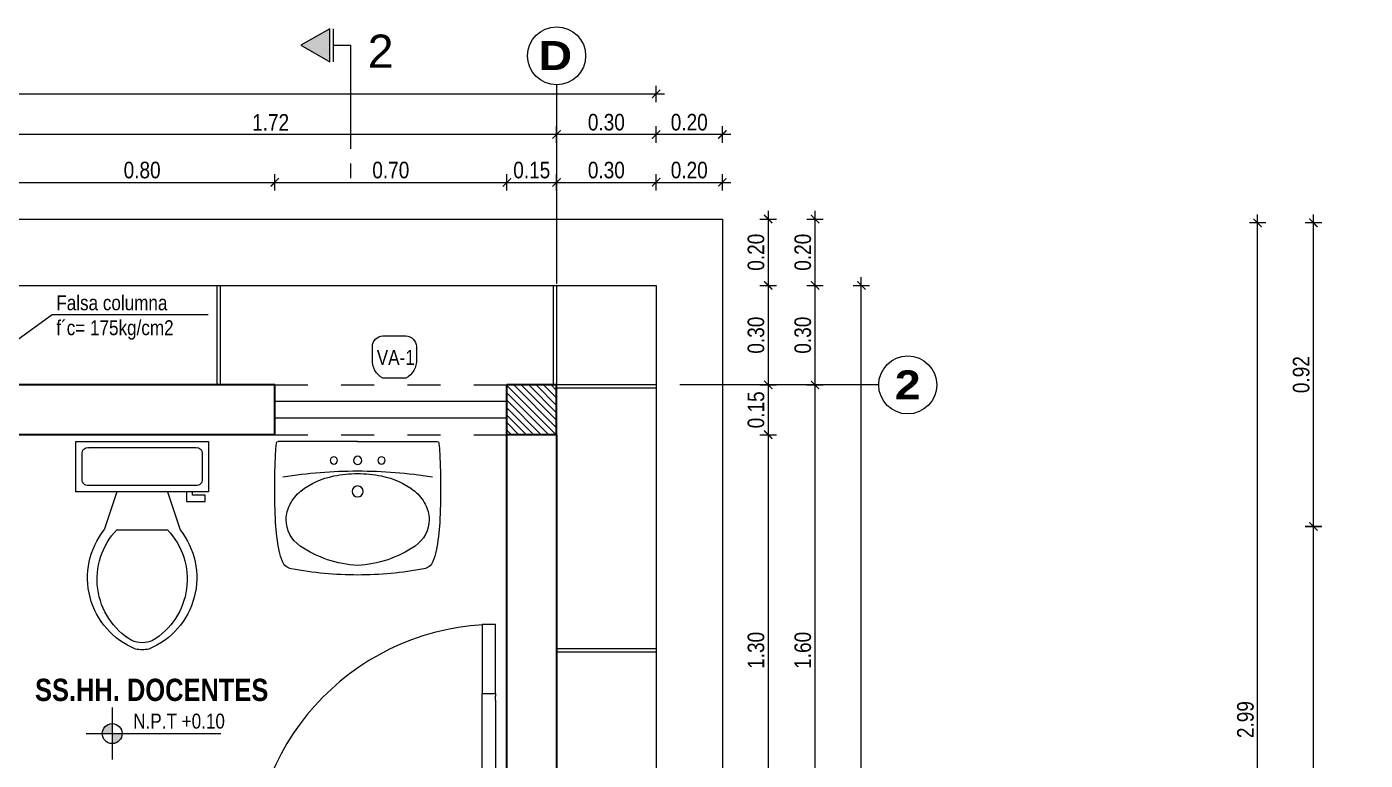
# Model space of a CAD drawing. Header units: metres. Extents: x 115.1 to 149.6, y 26.3 to 56.6.
# Drawn here: x 120.459 to 124.495, y 54.189 to 56.4 of the extents above; entities that cross this region are included whole.
import ezdxf
from ezdxf import colors
from ezdxf.entities.mleader import LeaderData, LeaderLine
from ezdxf.enums import TextEntityAlignment as Align
from ezdxf.math import Vec2, Vec3

# ---------------------------------------------------------------- set-up
doc = ezdxf.new("R2010")
doc.units = ezdxf.units.M
for name, pattern in [('ACAD_ISO02W100', [15, 12, -3]), ('ACAD_ISO04W100', [30, 24, -3, 0, -3]), ('DASHED2', [0.375, 0.25, -0.125])]:
    doc.linetypes.add(name, pattern=pattern)
doc.layers.get('0').update_dxf_attribs({"color": 250})
doc.layers.get('Defpoints').update_dxf_attribs({"color": 30, "lineweight": 9})
for name, color, linetype, lineweight in [('-Achurado', 251, 'Continuous', 5), ('-Acotado', 251, 'Continuous', 5), ('-Eje', 1, 'ACAD_ISO04W100', 9), ('-Proyeccion', 85, 'ACAD_ISO02W100', 9), ('-Textos', 7, 'Continuous', 20), ('-Vista', 148, 'Continuous', 9), ('ACI EJE', 8, 'DASHED2', 0), ('FIC-2ES_CONCRETO 210', 251, 'Continuous', 30), ('ProfileEdges', 252, 'Continuous', 9), ('ventana alta', 7, 'ACAD_ISO02W100', 25)]:
    doc.layers.add(name, color=color, linetype=linetype, lineweight=lineweight)
doc.layers.add('A_50_CotasExter', color=253, linetype='Continuous')
doc.layers.add('THIET-BI', color=21, linetype='Continuous')
doc.styles.add('-Arial', font='arial.ttf')
doc.styles.add('-Arial Narrow', font='ARIALN.TTF')
doc.dimstyles.new('Esc 1_20n', dxfattribs={"dimscale": 0.02, "dimtxt": 2, "dimasz": 1, "dimexe": 1, "dimexo": 1, "dimgap": 0.45, "dimtad": 1, "dimtoh": 1, "dimzin": 3, "dimdsep": 46, "dimtxsty": '-Arial Narrow', "dimblk": 'ARCHTICK', "dimcen": 1, "dimdle": 1, "dimclrd": 252, "dimclre": 252, "dimclrt": 252, "dimadec": 0, "dimazin": 0, "dimtfac": 1, "dimtix": 1, "dimtmove": 1, "dimatfit": 2, "dimldrblk": 'ARCHTICK', "dimfxl": 1, "dimfxlon": 1, "dimtolj": 2, "dimlwd": 5, "dimlwe": 5, "dimarcsym": 0})

# ---------------------------------------------------------------- blocks, each defined once
blk = doc.blocks.new('A$C562401CD')
at = {"layer": 'ProfileEdges', "color": 253, "lineweight": 5}
for p, q in [((0.8167, 1.4127), (0.8167, 1.4265)), ((0.8167, 1.4265), (0.8617, 1.4265)), ((0.8617, 1.4265), (0.8617, 1.4175)), ((0.8617, 1.404), (0.8617, 1.4175)), ((0.8167, 1.0803), (0.8167, 1.0665)), ((0.8167, 1.0665), (0.8617, 1.0665)), ((0.8617, 1.089), (0.8617, 1.0755)), ((0.8617, 1.0665), (0.8617, 1.0755))]:
    blk.add_line(p, q, dxfattribs=at)
for points in [[(0.8617, 1.6605), (0.8167, 1.6605), (0.8167, 1.4265), (0.8617, 1.4265), (0.8617, 1.6605)], [(0.8167, 1.0803), (0.8167, 1.4127)], [(0.8617, 1.404), (0.8617, 1.089)], [(0.8617, 1.0665), (0.8167, 1.0665), (0.8167, 0.8325), (0.8617, 0.8325), (0.8617, 1.0665)], [(0.0315, 0.7763), (0.0315, 0.8258), (0, 0.8258), (0, 0.6908), (0.045, 0.6908), (0.045, 0.7763), (0.0315, 0.7763)], [(0.8685, 0.7763), (0.8685, 0.8258), (0.9, 0.8258), (0.9, 0.6908), (0.855, 0.6908), (0.855, 0.7763), (0.8685, 0.7763)]]:
    blk.add_lwpolyline(points, dxfattribs=at)
blk.add_circle((0.8662, 0.8303, 0), 0.0045, dxfattribs=at)
blk.add_arc((0.8662, 0.8303, 0), 0.8303, 90.3108, 180.3108, dxfattribs=at)
blk = doc.blocks.new('Toilet - top')
at = {"layer": 'ProfileEdges', "color": 253, "lineweight": 5}
for p, q in [((9.5, -6), (9.5, -2)), ((-8, -8.5), (-8, -8)), ((-7, -8), (-7, -9.5)), ((-4, -8), (-6, -14)), ((4, -8), (6, -14)), ((-10, -8.5), (-8, -8.5)), ((-10, -9.5), (-10, -8.5)), ((-7, -9.5), (-10, -9.5)), ((4, -14), (-4, -14))]:
    blk.add_line(p, q, dxfattribs=at)
blk.add_lwpolyline([(10.5, -8), (10.5, 0), (-10.5, 0), (-10.5, -8)], close=True, dxfattribs=at)
for points in [[(-9.5, -2), (-9.5, -6)], [(8.5, -1), (-8.5, -1)], [(-8.5, -7), (8.5, -7)]]:
    blk.add_lwpolyline(points, dxfattribs=at)
for centre, radius, start, end in [((-8.62, -1.88), 0.884, 81.8699, 188.1301), ((8.62, -1.88), 0.884, 351.8699, 98.1301), ((-8.62, -6.12), 0.884, 171.8699, 278.1301), ((8.62, -6.12), 0.884, 261.8699, 8.1301), ((3.52, -21.58), 12.17, 141.4691, 247.9714), ((4.2, -21.82), 11.33, 136.3677, 238.9468), ((-3.52, -21.58), 12.17, 292.0284, 38.5307), ((-4.2, -21.82), 11.33, 301.053, 43.6321), ((0, -27.88), 4, 245.7318, 294.2682), ((0, -29), 4, 254.8605, 285.1395)]:
    blk.add_arc(centre, radius, start, end, dxfattribs=at)
blk = doc.blocks.new('GO-L1')
at = {"layer": 'ProfileEdges', "color": 253, "lineweight": 5}
for q in [(-0.3328, 0), (0.3328, 0)]:
    blk.add_line((0, 0), q, dxfattribs=at)
for centre, radius in [((-0.1, -0.08), 0.015), ((0, -0.08), 0.0175), ((0.1, -0.08), 0.015), ((0, -0.21), 0.023)]:
    blk.add_circle(centre, radius, dxfattribs=at)
for centre, radius, start, end in [((-0.3328, -0.008), 0.008, 90, 174.3541), ((0.3328, -0.008), 0.008, 5.6459, 90), ((2.6525, -0.196), 3, 177.2487, 182.7513), ((0.5201, -0.0923), 0.865, 174.3541, 177.3288), ((-0.5201, -0.0923), 0.865, 2.6712, 5.6459), ((-2.6525, -0.196), 3, 357.2487, 2.7513), ((0, -2.124), 2, 90, 99.0199), ((-0.0318, -0.4781), 0.34, 101.5681, 127.4203), ((-0.003, -0.61), 0.475, 89.638, 101.7832), ((0, -2.124), 2, 80.9801, 90), ((0.003, -0.61), 0.475, 78.2168, 90.362), ((0.0318, -0.4781), 0.34, 52.5797, 78.4319), ((-0.1193, -0.3496), 0.185, 130.0737, 152.3457), ((0.1193, -0.3496), 0.185, 27.6543, 49.9263), ((-0.1696, -0.327), 0.13, 150.8983, 180), ((0.1696, -0.327), 0.13, 0, 29.1017), ((-0.1646, -0.327), 0.135, 180, 235.6914), ((0.1646, -0.327), 0.135, 304.3086, 0), ((0.5196, -0.2902), 0.865, 183.3019, 191.1871), ((-0.5196, -0.2902), 0.865, 348.8129, 356.6981), ((0.0273, -0.0458), 0.4754, 235.6914, 266.7086), ((-0.0273, -0.0458), 0.4754, 273.2914, 304.3086), ((-0.0839, -0.4085), 0.25, 191.4125, 202.4374), ((-0.2688, -0.4849), 0.05, 202.4374, 259.3167), ((0.2688, -0.4849), 0.05, 280.6833, 337.5626), ((0.0839, -0.4085), 0.25, 337.5626, 348.5875), ((0, 0.94), 1.5, 259.3167, 270), ((0, 0.94), 1.5, 270, 280.6833)]:
    blk.add_arc(centre, radius, start, end, dxfattribs=at)
blk = doc.blocks.new('Corte Vertical 1_1000')
at = {"layer": '-Eje'}
blk.add_hatch(color=256, dxfattribs=at).paths.add_polyline_path([(13.34, -3.56), (9.86, -1.57), (9.86, -5.55)])
for p, q in [((9.44, -1.57), (9.44, -5.55)), ((9.44, -3.56), (7.34, -3.56))]:
    blk.add_line(p, q, dxfattribs=at)
blk.add_lwpolyline([(13.34, -3.56), (9.86, -5.55), (9.86, -1.57)], close=True, dxfattribs=at)
for points in [[(7.34, -3.56), (7.34, -16.05)], [(7.34, -14.25), (7.34, -16)], [(7.34, -17.81), (7.34, -19.56)]]:
    blk.add_lwpolyline(points, dxfattribs=at)
at = {"layer": '-Eje', "style": '-Arial'}
blk.add_attdef('A', text='', height=4, dxfattribs=at).set_placement((3.71, -4.24), align=Align.MIDDLE)
blk = doc.blocks.new('_ClosedBlank')
at = {"color": 0, "linetype": 'ByBlock', "lineweight": -2}
for p, q in [((-1, 0.167), (0, 0)), ((-1, 0.167), (-1, -0.167)), ((0, 0), (-1, -0.167))]:
    blk.add_line(p, q, dxfattribs=at)
blk = doc.blocks.new('Nivel Planta 1_1000')
at = {"layer": '-Acotado'}
h = blk.add_hatch(color=256, dxfattribs=at)
h.paths.add_polyline_path([(0, 1.2, 0.414214), (-1.2, 0), (0, 0)])
h.paths.add_polyline_path([(0, -1.2, 0.414214), (1.2, 0), (0, 0)])
for p, q in [((0, 3.14), (0, -3.14)), ((-3.14, 0), (13.1, 0))]:
    blk.add_line(p, q, dxfattribs=at)
blk.add_circle((0, 0), 1.2, dxfattribs=at)
at = {"layer": '-Acotado', "style": '-Arial Narrow'}
blk.add_attdef('NIVEL', (2.54, 0.6), '', height=1.8, dxfattribs=at)
blk = doc.blocks.new('_ArchTick')
at = {"color": 0, "linetype": 'ByBlock', "const_width": 0.15}
blk.add_lwpolyline([(-0.5, -0.5), (0.5, 0.5)], dxfattribs=at)
blk = doc.blocks.new('*D217')
at = {"layer": 'A_50_CotasExter', "color": 252, "lineweight": 5, "transparency": 16777216}
for p, q in [((122.695, 55.8451), (122.695, 55.5951)), ((122.67, 55.8201), (122.72, 55.8201)), ((122.67, 55.6201), (122.72, 55.6201))]:
    blk.add_line(p, q, dxfattribs=at)
at = {"layer": 'Defpoints', "color": 0, "transparency": 16777216}
for p in [(122.3567, 55.8201), (122.3567, 55.6201), (122.695, 55.6201)]:
    blk.add_point(p, dxfattribs=at)
at = {"layer": 'A_50_CotasExter', "color": 252, "lineweight": 5, "transparency": 16777216, "xscale": 0.025, "yscale": 0.025, "zscale": 0.025}
for p, rotation in [((122.695, 55.8201), 90), ((122.695, 55.6201), 270)]:
    blk.add_blockref('_ArchTick', p, dxfattribs=dict(at, rotation=rotation))
at = {"layer": 'A_50_CotasExter', "color": 252, "transparency": 16777216, "insert": (122.6582, 55.7201), "char_height": 0.05, "attachment_point": 5, "rotation": 90, "style": '-Arial Narrow'}
blk.add_mtext('\\A2;0.20', dxfattribs=at)
blk = doc.blocks.new('*D218')
at = {"layer": 'A_50_CotasExter', "color": 252, "lineweight": 5, "transparency": 16777216}
for p, q in [((122.695, 55.6451), (122.695, 55.2951)), ((122.67, 55.6201), (122.72, 55.6201)), ((122.67, 55.3201), (122.72, 55.3201))]:
    blk.add_line(p, q, dxfattribs=at)
at = {"layer": 'Defpoints', "color": 0, "transparency": 16777216}
for p in [(122.3567, 55.6201), (122.0567, 55.3201), (122.695, 55.3201)]:
    blk.add_point(p, dxfattribs=at)
at = {"layer": 'A_50_CotasExter', "color": 252, "lineweight": 5, "transparency": 16777216, "xscale": 0.025, "yscale": 0.025, "zscale": 0.025}
for p, rotation in [((122.695, 55.6201), 90), ((122.695, 55.3201), 270)]:
    blk.add_blockref('_ArchTick', p, dxfattribs=dict(at, rotation=rotation))
at = {"layer": 'A_50_CotasExter', "color": 252, "transparency": 16777216, "insert": (122.6582, 55.4701), "char_height": 0.05, "attachment_point": 5, "rotation": 90, "style": '-Arial Narrow'}
blk.add_mtext('\\A2;0.30', dxfattribs=at)
blk = doc.blocks.new('*D219')
at = {"layer": 'A_50_CotasExter', "color": 252, "lineweight": 5, "transparency": 16777216}
for p, q in [((122.695, 55.3451), (122.695, 55.1451)), ((122.67, 55.3201), (122.72, 55.3201)), ((122.67, 55.1701), (122.72, 55.1701))]:
    blk.add_line(p, q, dxfattribs=at)
at = {"layer": 'Defpoints', "color": 0, "transparency": 16777216}
for p in [(122.0567, 55.3201), (122.0567, 55.1701), (122.695, 55.1701)]:
    blk.add_point(p, dxfattribs=at)
at = {"layer": 'A_50_CotasExter', "color": 252, "lineweight": 5, "transparency": 16777216, "xscale": 0.025, "yscale": 0.025, "zscale": 0.025}
for p, rotation in [((122.695, 55.3201), 90), ((122.695, 55.1701), 270)]:
    blk.add_blockref('_ArchTick', p, dxfattribs=dict(at, rotation=rotation))
at = {"layer": 'A_50_CotasExter', "color": 252, "transparency": 16777216, "insert": (122.6582, 55.2451), "char_height": 0.05, "attachment_point": 5, "rotation": 90, "style": '-Arial Narrow'}
blk.add_mtext('\\A2;0.15', dxfattribs=at)
blk = doc.blocks.new('*D220')
at = {"layer": 'A_50_CotasExter', "color": 252, "lineweight": 5, "transparency": 16777216}
for p, q in [((122.695, 55.1951), (122.695, 53.8451)), ((122.67, 55.1701), (122.72, 55.1701)), ((122.67, 53.8701), (122.72, 53.8701))]:
    blk.add_line(p, q, dxfattribs=at)
at = {"layer": 'Defpoints', "color": 0, "transparency": 16777216}
for p in [(122.0567, 55.1701), (122.0567, 53.8701), (122.695, 53.8701)]:
    blk.add_point(p, dxfattribs=at)
at = {"layer": 'A_50_CotasExter', "color": 252, "lineweight": 5, "transparency": 16777216, "xscale": 0.025, "yscale": 0.025, "zscale": 0.025}
for p, rotation in [((122.695, 55.1701), 90), ((122.695, 53.8701), 270)]:
    blk.add_blockref('_ArchTick', p, dxfattribs=dict(at, rotation=rotation))
at = {"layer": 'A_50_CotasExter', "color": 252, "transparency": 16777216, "insert": (122.6582, 54.5201), "char_height": 0.05, "attachment_point": 5, "rotation": 90, "style": '-Arial Narrow'}
blk.add_mtext('\\A2;1.30', dxfattribs=at)
blk = doc.blocks.new('*D226')
at = {"layer": 'A_50_CotasExter', "color": 252, "lineweight": 5, "transparency": 16777216}
for p, q in [((122.8361, 53.6952), (122.8361, 55.3451)), ((122.8111, 55.3201), (122.8611, 55.3201)), ((122.8111, 53.7202), (122.8611, 53.7202))]:
    blk.add_line(p, q, dxfattribs=at)
at = {"layer": 'Defpoints', "color": 0, "transparency": 16777216}
for p in [(122.0567, 55.3201), (122.8361, 55.3201), (122.5567, 53.7202)]:
    blk.add_point(p, dxfattribs=at)
at = {"layer": 'A_50_CotasExter', "color": 252, "lineweight": 5, "transparency": 16777216, "xscale": 0.025, "yscale": 0.025, "zscale": 0.025}
for p, rotation in [((122.8361, 55.3201), 90), ((122.8361, 53.7202), 270)]:
    blk.add_blockref('_ArchTick', p, dxfattribs=dict(at, rotation=rotation))
at = {"layer": 'A_50_CotasExter', "color": 252, "transparency": 16777216, "insert": (122.7993, 54.5202), "char_height": 0.05, "attachment_point": 5, "rotation": 90, "style": '-Arial Narrow'}
blk.add_mtext('\\A2;1.60', dxfattribs=at)
blk = doc.blocks.new('*D227')
at = {"layer": 'A_50_CotasExter', "color": 252, "lineweight": 5, "transparency": 16777216}
for p, q in [((122.8361, 55.2951), (122.8361, 55.6451)), ((122.8111, 55.6201), (122.8611, 55.6201)), ((122.8111, 55.3201), (122.8611, 55.3201))]:
    blk.add_line(p, q, dxfattribs=at)
at = {"layer": 'Defpoints', "color": 0, "transparency": 16777216}
for p in [(122.0567, 55.6201), (122.8361, 55.6201), (122.0567, 55.3201)]:
    blk.add_point(p, dxfattribs=at)
at = {"layer": 'A_50_CotasExter', "color": 252, "lineweight": 5, "transparency": 16777216, "xscale": 0.025, "yscale": 0.025, "zscale": 0.025}
for p, rotation in [((122.8361, 55.6201), 90), ((122.8361, 55.3201), 270)]:
    blk.add_blockref('_ArchTick', p, dxfattribs=dict(at, rotation=rotation))
at = {"layer": 'A_50_CotasExter', "color": 252, "transparency": 16777216, "insert": (122.7993, 55.4701), "char_height": 0.05, "attachment_point": 5, "rotation": 90, "style": '-Arial Narrow'}
blk.add_mtext('\\A2;0.30', dxfattribs=at)
blk = doc.blocks.new('*D228')
at = {"layer": 'A_50_CotasExter', "color": 252, "lineweight": 5, "transparency": 16777216}
for p, q in [((122.8361, 55.5951), (122.8361, 55.8451)), ((122.8111, 55.8201), (122.8611, 55.8201)), ((122.8111, 55.6201), (122.8611, 55.6201))]:
    blk.add_line(p, q, dxfattribs=at)
at = {"layer": 'Defpoints', "color": 0, "transparency": 16777216}
for p in [(122.0567, 55.8201), (122.8361, 55.8201), (122.0567, 55.6201)]:
    blk.add_point(p, dxfattribs=at)
at = {"layer": 'A_50_CotasExter', "color": 252, "lineweight": 5, "transparency": 16777216, "xscale": 0.025, "yscale": 0.025, "zscale": 0.025}
for p, rotation in [((122.8361, 55.8201), 90), ((122.8361, 55.6201), 270)]:
    blk.add_blockref('_ArchTick', p, dxfattribs=dict(at, rotation=rotation))
at = {"layer": 'A_50_CotasExter', "color": 252, "transparency": 16777216, "insert": (122.7993, 55.7201), "char_height": 0.05, "attachment_point": 5, "rotation": 90, "style": '-Arial Narrow'}
blk.add_mtext('\\A2;0.20', dxfattribs=at)
blk = doc.blocks.new('*D229')
at = {"layer": 'A_50_CotasExter', "color": 252, "lineweight": 5, "transparency": 16777216}
for p, q in [((122.9757, 52.3451), (122.9757, 55.6451)), ((122.9507, 55.6201), (123.0007, 55.6201)), ((122.9507, 52.3701), (123.0007, 52.3701))]:
    blk.add_line(p, q, dxfattribs=at)
at = {"layer": 'Defpoints', "color": 0, "transparency": 16777216}
for p in [(122.3567, 55.6201), (122.9757, 55.6201), (122.3567, 52.3701)]:
    blk.add_point(p, dxfattribs=at)
at = {"layer": 'A_50_CotasExter', "color": 252, "lineweight": 5, "transparency": 16777216, "xscale": 0.025, "yscale": 0.025, "zscale": 0.025}
for p, rotation in [((122.9757, 55.6201), 90), ((122.9757, 52.3701), 270)]:
    blk.add_blockref('_ArchTick', p, dxfattribs=dict(at, rotation=rotation))
at = {"layer": 'A_50_CotasExter', "color": 252, "transparency": 16777216, "insert": (122.939, 53.9951), "char_height": 0.05, "attachment_point": 5, "rotation": 90, "style": '-Arial Narrow'}
blk.add_mtext('\\A2;3.25', dxfattribs=at)
blk = doc.blocks.new('*D239')
at = {"layer": 'A_50_CotasExter', "color": 252, "lineweight": 5, "transparency": 16777216}
for p, q in [((120.4067, 55.9057), (120.4067, 55.9557)), ((121.2067, 55.9057), (121.2067, 55.9557)), ((120.3817, 55.9307), (121.2317, 55.9307))]:
    blk.add_line(p, q, dxfattribs=at)
at = {"layer": 'Defpoints', "color": 0, "transparency": 16777216}
for p in [(121.2067, 55.9307), (120.4067, 55.3201), (121.2067, 55.3201)]:
    blk.add_point(p, dxfattribs=at)
at = {"layer": 'A_50_CotasExter', "color": 252, "lineweight": 5, "transparency": 16777216, "xscale": 0.025, "yscale": 0.025, "zscale": 0.025}
for p, rotation in [((120.4067, 55.9307), 179.9999999999939), ((121.2067, 55.9307), 359.9999999999939)]:
    blk.add_blockref('_ArchTick', p, dxfattribs=dict(at, rotation=rotation))
at = {"layer": 'A_50_CotasExter', "color": 252, "transparency": 16777216, "insert": (120.8067, 55.9675), "char_height": 0.05, "attachment_point": 5, "style": '-Arial Narrow'}
blk.add_mtext('\\A2;0.80', dxfattribs=at)
blk = doc.blocks.new('*D240')
at = {"layer": 'A_50_CotasExter', "color": 252, "lineweight": 5, "transparency": 16777216}
for p, q in [((121.2067, 55.9057), (121.2067, 55.9557)), ((121.9067, 55.9057), (121.9067, 55.9557)), ((121.1817, 55.9307), (121.9317, 55.9307))]:
    blk.add_line(p, q, dxfattribs=at)
at = {"layer": 'Defpoints', "color": 0, "transparency": 16777216}
for p in [(121.9067, 55.9307), (121.2067, 55.3201), (121.9067, 55.3201)]:
    blk.add_point(p, dxfattribs=at)
at = {"layer": 'A_50_CotasExter', "color": 252, "lineweight": 5, "transparency": 16777216, "xscale": 0.025, "yscale": 0.025, "zscale": 0.025}
for p, rotation in [((121.2067, 55.9307), 179.9999999999939), ((121.9067, 55.9307), 359.9999999999939)]:
    blk.add_blockref('_ArchTick', p, dxfattribs=dict(at, rotation=rotation))
at = {"layer": 'A_50_CotasExter', "color": 252, "transparency": 16777216, "insert": (121.5567, 55.9675), "char_height": 0.05, "attachment_point": 5, "style": '-Arial Narrow'}
blk.add_mtext('\\A2;0.70', dxfattribs=at)
blk = doc.blocks.new('*D241')
at = {"layer": 'A_50_CotasExter', "color": 252, "lineweight": 5, "transparency": 16777216}
for p, q in [((121.9067, 55.9057), (121.9067, 55.9557)), ((122.0567, 55.9057), (122.0567, 55.9557)), ((121.8817, 55.9307), (122.0817, 55.9307))]:
    blk.add_line(p, q, dxfattribs=at)
at = {"layer": 'Defpoints', "color": 0, "transparency": 16777216}
for p in [(122.0567, 55.9307), (121.9067, 55.3201), (122.0567, 55.3201)]:
    blk.add_point(p, dxfattribs=at)
at = {"layer": 'A_50_CotasExter', "color": 252, "lineweight": 5, "transparency": 16777216, "xscale": 0.025, "yscale": 0.025, "zscale": 0.025}
for p, rotation in [((121.9067, 55.9307), 179.9999999999939), ((122.0567, 55.9307), 359.9999999999939)]:
    blk.add_blockref('_ArchTick', p, dxfattribs=dict(at, rotation=rotation))
at = {"layer": 'A_50_CotasExter', "color": 252, "transparency": 16777216, "insert": (121.9817, 55.9675), "char_height": 0.05, "attachment_point": 5, "style": '-Arial Narrow'}
blk.add_mtext('\\A2;0.15', dxfattribs=at)
blk = doc.blocks.new('*D242')
at = {"layer": 'A_50_CotasExter', "color": 252, "lineweight": 5, "transparency": 16777216}
for p, q in [((122.0567, 55.9057), (122.0567, 55.9557)), ((122.3567, 55.9057), (122.3567, 55.9557)), ((122.0317, 55.9307), (122.3817, 55.9307))]:
    blk.add_line(p, q, dxfattribs=at)
at = {"layer": 'Defpoints', "color": 0, "transparency": 16777216}
for p in [(122.3567, 55.9307), (122.3567, 55.6201), (122.0567, 55.3201)]:
    blk.add_point(p, dxfattribs=at)
at = {"layer": 'A_50_CotasExter', "color": 252, "lineweight": 5, "transparency": 16777216, "xscale": 0.025, "yscale": 0.025, "zscale": 0.025}
for p, rotation in [((122.0567, 55.9307), 179.9999999999939), ((122.3567, 55.9307), 359.9999999999939)]:
    blk.add_blockref('_ArchTick', p, dxfattribs=dict(at, rotation=rotation))
at = {"layer": 'A_50_CotasExter', "color": 252, "transparency": 16777216, "insert": (122.2067, 55.9675), "char_height": 0.05, "attachment_point": 5, "style": '-Arial Narrow'}
blk.add_mtext('\\A2;0.30', dxfattribs=at)
blk = doc.blocks.new('*D243')
at = {"layer": 'A_50_CotasExter', "color": 252, "lineweight": 5, "transparency": 16777216}
for p, q in [((122.3567, 55.9057), (122.3567, 55.9557)), ((122.5567, 55.9057), (122.5567, 55.9557)), ((122.3317, 55.9307), (122.5817, 55.9307))]:
    blk.add_line(p, q, dxfattribs=at)
at = {"layer": 'Defpoints', "color": 0, "transparency": 16777216}
for p in [(122.5567, 55.9307), (122.5567, 55.8201), (122.3567, 55.6201)]:
    blk.add_point(p, dxfattribs=at)
at = {"layer": 'A_50_CotasExter', "color": 252, "lineweight": 5, "transparency": 16777216, "xscale": 0.025, "yscale": 0.025, "zscale": 0.025}
for p, rotation in [((122.3567, 55.9307), 179.9999999999939), ((122.5567, 55.9307), 359.9999999999939)]:
    blk.add_blockref('_ArchTick', p, dxfattribs=dict(at, rotation=rotation))
at = {"layer": 'A_50_CotasExter', "color": 252, "transparency": 16777216, "insert": (122.4567, 55.9675), "char_height": 0.05, "attachment_point": 5, "style": '-Arial Narrow'}
blk.add_mtext('\\A2;0.20', dxfattribs=at)
blk = doc.blocks.new('*D244')
at = {"layer": 'A_50_CotasExter', "color": 252, "lineweight": 5, "transparency": 16777216}
for p, q in [((122.5817, 56.075), (122.3317, 56.075)), ((122.3567, 56.05), (122.3567, 56.1)), ((122.5567, 56.05), (122.5567, 56.1))]:
    blk.add_line(p, q, dxfattribs=at)
at = {"layer": 'Defpoints', "color": 0, "transparency": 16777216}
for p in [(122.3567, 56.075), (122.3567, 55.8201), (122.5567, 55.8201)]:
    blk.add_point(p, dxfattribs=at)
at = {"layer": 'A_50_CotasExter', "color": 252, "lineweight": 5, "transparency": 16777216, "xscale": 0.025, "yscale": 0.025, "zscale": 0.025}
for p, rotation in [((122.3567, 56.075), 180.0000000000041), ((122.5567, 56.075), 4.076738946423575e-12)]:
    blk.add_blockref('_ArchTick', p, dxfattribs=dict(at, rotation=rotation))
at = {"layer": 'A_50_CotasExter', "color": 252, "transparency": 16777216, "insert": (122.4567, 56.1118), "char_height": 0.05, "attachment_point": 5, "style": '-Arial Narrow'}
blk.add_mtext('\\A2;0.20', dxfattribs=at)
blk = doc.blocks.new('*D245')
at = {"layer": 'A_50_CotasExter', "color": 252, "lineweight": 5, "transparency": 16777216}
for p, q in [((122.3817, 56.075), (122.0317, 56.075)), ((122.0567, 56.05), (122.0567, 56.1)), ((122.3567, 56.05), (122.3567, 56.1))]:
    blk.add_line(p, q, dxfattribs=at)
at = {"layer": 'Defpoints', "color": 0, "transparency": 16777216}
for p in [(122.0567, 56.075), (122.3567, 55.8201), (122.0567, 55.6201)]:
    blk.add_point(p, dxfattribs=at)
at = {"layer": 'A_50_CotasExter', "color": 252, "lineweight": 5, "transparency": 16777216, "xscale": 0.025, "yscale": 0.025, "zscale": 0.025, "rotation": 180}
blk.add_blockref('_ArchTick', (122.0567, 56.075), dxfattribs=at)
at = {"layer": 'A_50_CotasExter', "color": 252, "lineweight": 5, "transparency": 16777216, "xscale": 0.025, "yscale": 0.025, "zscale": 0.025}
blk.add_blockref('_ArchTick', (122.3567, 56.075), dxfattribs=at)
at = {"layer": 'A_50_CotasExter', "color": 252, "transparency": 16777216, "insert": (122.2067, 56.1118), "char_height": 0.05, "attachment_point": 5, "style": '-Arial Narrow'}
blk.add_mtext('\\A2;0.30', dxfattribs=at)
blk = doc.blocks.new('*D246')
at = {"layer": 'A_50_CotasExter', "color": 252, "lineweight": 5, "transparency": 16777216}
for p, q in [((122.0817, 56.075), (120.3067, 56.075)), ((120.3317, 56.05), (120.3317, 56.1)), ((122.0567, 56.05), (122.0567, 56.1))]:
    blk.add_line(p, q, dxfattribs=at)
at = {"layer": 'Defpoints', "color": 0, "transparency": 16777216}
for p in [(120.3317, 56.075), (120.3317, 55.6201), (122.0567, 55.6201)]:
    blk.add_point(p, dxfattribs=at)
at = {"layer": 'A_50_CotasExter', "color": 252, "lineweight": 5, "transparency": 16777216, "xscale": 0.025, "yscale": 0.025, "zscale": 0.025, "rotation": 180}
blk.add_blockref('_ArchTick', (120.3317, 56.075), dxfattribs=at)
at = {"layer": 'A_50_CotasExter', "color": 252, "lineweight": 5, "transparency": 16777216, "xscale": 0.025, "yscale": 0.025, "zscale": 0.025}
blk.add_blockref('_ArchTick', (122.0567, 56.075), dxfattribs=at)
at = {"layer": 'A_50_CotasExter', "color": 252, "transparency": 16777216, "insert": (121.1942, 56.1114), "char_height": 0.05, "attachment_point": 5, "style": '-Arial Narrow'}
blk.add_mtext('\\A2;1.72', dxfattribs=at)
blk = doc.blocks.new('*D251')
at = {"layer": 'A_50_CotasExter', "color": 252, "lineweight": 5, "transparency": 16777216}
for p, q in [((116.6317, 56.197), (122.3817, 56.197)), ((116.6567, 56.172), (116.6567, 56.222)), ((122.3567, 56.172), (122.3567, 56.222))]:
    blk.add_line(p, q, dxfattribs=at)
at = {"layer": 'Defpoints', "color": 0, "transparency": 16777216}
for p in [(122.3567, 56.197), (116.6567, 55.6201), (122.3567, 55.6201)]:
    blk.add_point(p, dxfattribs=at)
at = {"layer": 'A_50_CotasExter', "color": 252, "lineweight": 5, "transparency": 16777216, "xscale": 0.025, "yscale": 0.025, "zscale": 0.025, "rotation": 180}
blk.add_blockref('_ArchTick', (116.6567, 56.197), dxfattribs=at)
at = {"layer": 'A_50_CotasExter', "color": 252, "lineweight": 5, "transparency": 16777216, "xscale": 0.025, "yscale": 0.025, "zscale": 0.025}
blk.add_blockref('_ArchTick', (122.3567, 56.197), dxfattribs=at)
at = {"layer": 'A_50_CotasExter', "color": 252, "transparency": 16777216, "insert": (119.5067, 56.2338), "char_height": 0.05, "attachment_point": 5, "style": '-Arial Narrow'}
blk.add_mtext('\\A2;5.70', dxfattribs=at)
blk = doc.blocks.new('*D358')
at = {"layer": 'A_50_CotasExter', "color": 252, "lineweight": 5, "transparency": 16777216}
for p, q in [((124.3392, 52.9893), (124.3392, 54.9185)), ((124.3642, 54.8935), (124.3142, 54.8935)), ((124.3642, 53.0143), (124.3142, 53.0143))]:
    blk.add_line(p, q, dxfattribs=at)
at = {"layer": 'Defpoints', "color": 0, "transparency": 16777216}
for p in [(124.3392, 54.8935), (125.0662, 54.8935), (125.0662, 53.0143)]:
    blk.add_point(p, dxfattribs=at)
at = {"layer": 'A_50_CotasExter', "color": 252, "lineweight": 5, "transparency": 16777216, "xscale": 0.025, "yscale": 0.025, "zscale": 0.025}
for p, rotation in [((124.3392, 54.8935), 90), ((124.3392, 53.0143), 270)]:
    blk.add_blockref('_ArchTick', p, dxfattribs=dict(at, rotation=rotation))
at = {"layer": 'A_50_CotasExter', "color": 252, "transparency": 16777216, "insert": (124.3025, 53.9539), "char_height": 0.05, "attachment_point": 5, "rotation": 90, "style": '-Arial Narrow'}
blk.add_mtext('\\A2;1.88', dxfattribs=at)
blk = doc.blocks.new('*D360')
at = {"layer": 'A_50_CotasExter', "color": 252, "lineweight": 5, "transparency": 16777216}
for p, q in [((124.3392, 54.8685), (124.3392, 55.8336)), ((124.3642, 55.8086), (124.3142, 55.8086)), ((124.3142, 54.8935), (124.3642, 54.8935))]:
    blk.add_line(p, q, dxfattribs=at)
at = {"layer": 'Defpoints', "color": 0, "transparency": 16777216}
for p in [(124.3392, 55.8086), (124.5665, 55.8086), (119.6158, 54.8935)]:
    blk.add_point(p, dxfattribs=at)
at = {"layer": 'A_50_CotasExter', "color": 252, "lineweight": 5, "transparency": 16777216, "xscale": 0.025, "yscale": 0.025, "zscale": 0.025}
for p, rotation in [((124.3392, 55.8086), 90), ((124.3392, 54.8935), 270)]:
    blk.add_blockref('_ArchTick', p, dxfattribs=dict(at, rotation=rotation))
at = {"layer": 'A_50_CotasExter', "color": 252, "transparency": 16777216, "insert": (124.3025, 55.3511), "char_height": 0.05, "attachment_point": 5, "rotation": 90, "style": '-Arial Narrow'}
blk.add_mtext('\\A2;0.92', dxfattribs=at)
blk = doc.blocks.new('*D361')
at = {"layer": 'A_50_CotasExter', "color": 252, "lineweight": 5, "transparency": 16777216}
for p, q in [((124.171, 52.7893), (124.171, 55.8336)), ((124.196, 55.8086), (124.146, 55.8086)), ((124.146, 52.8143), (124.196, 52.8143))]:
    blk.add_line(p, q, dxfattribs=at)
at = {"layer": 'Defpoints', "color": 0, "transparency": 16777216}
for p in [(124.171, 55.8086), (124.5665, 55.8086), (119.3158, 52.8143)]:
    blk.add_point(p, dxfattribs=at)
at = {"layer": 'A_50_CotasExter', "color": 252, "lineweight": 5, "transparency": 16777216, "xscale": 0.025, "yscale": 0.025, "zscale": 0.025}
for p, rotation in [((124.171, 55.8086), 90), ((124.171, 52.8143), 270)]:
    blk.add_blockref('_ArchTick', p, dxfattribs=dict(at, rotation=rotation))
at = {"layer": 'A_50_CotasExter', "color": 252, "transparency": 16777216, "insert": (124.1343, 54.3114), "char_height": 0.05, "attachment_point": 5, "rotation": 90, "style": '-Arial Narrow'}
blk.add_mtext('\\A2;2.99', dxfattribs=at)

msp = doc.modelspace()

# ---------------------------------------------------------------- hatches: boundary and pattern name
at = {"layer": '-Achurado', "lineweight": 5, "ltscale": 0.009}
h = msp.add_hatch(dxfattribs=at)
h.set_pattern_fill('ANSI31', color=256, scale=0.005, angle=-90)
h.set_pattern_definition([(315, (1.649993, 0.75221), (0.0112253202, 0.0112253202), [])])
h.paths.add_polyline_path([(121.9067, 55.3201), (121.9067, 55.1701), (122.0567, 55.1701), (122.0567, 55.3201)])

# ---------------------------------------------------------------- linework, layer by layer
at = {"layer": '-Acotado'}
msp.add_lwpolyline([(121.5329, 55.4676), (121.602, 55.4676, -0.414214), (121.6339, 55.4357), (121.6339, 55.397, -0.286478), (121.602, 55.3401), (121.5329, 55.3401, -0.286478), (121.501, 55.397), (121.501, 55.4357, -0.414214)], format="xyb", close=True, dxfattribs=at)
at = {"layer": '-Eje', "ltscale": 0.025}
for p, q in [((122.0567, 56.2246), (122.0567, 55.6201)), ((123.0282, 55.3203), (122.3567, 55.3202))]:
    msp.add_line(p, q, dxfattribs=at)
at = {"layer": '-Eje', "linetype": 'ByBlock', "ltscale": 0.025}
for centre in [(122.0567, 56.3121), (123.1157, 55.3202)]:
    msp.add_circle(centre, 0.0875, dxfattribs=at)
at = {"layer": '-Proyeccion', "ltscale": 3}
msp.add_lwpolyline([(116.4567, 52.3201), (116.4567, 55.8201), (122.5567, 55.8201), (122.5567, 52.3201)], close=True, dxfattribs=at)
at = {"layer": '-Vista', "color": 254}
for p, q in [((121.0317, 55.6205), (121.0317, 55.3205)), ((121.0417, 55.6205), (121.0417, 55.3205)), ((122.0467, 55.6201), (122.0467, 55.3201)), ((122.0567, 55.6201), (122.0567, 55.3201)), ((122.3567, 55.3201), (122.0567, 55.3201)), ((122.3567, 55.3101), (122.0567, 55.3101)), ((122.3567, 54.5251), (122.0567, 54.5251)), ((122.3567, 54.5151), (122.0567, 54.5151))]:
    msp.add_line(p, q, dxfattribs=at)
at = {"layer": 'ACI EJE', "ltscale": 0.3}
for p, q in [((121.2067, 55.3201), (121.9067, 55.3201)), ((121.2067, 55.1701), (121.9067, 55.1701))]:
    msp.add_line(p, q, dxfattribs=at)
at = {"layer": 'FIC-2ES_CONCRETO 210'}
for p, q in [((121.2067, 55.3201), (120.4067, 55.3201)), ((121.2067, 55.1701), (121.2067, 55.3201)), ((122.0567, 55.3201), (121.9067, 55.3201)), ((121.9067, 55.1701), (121.9067, 55.3201)), ((122.0567, 55.1701), (122.0567, 55.3201)), ((121.2067, 55.1701), (120.4067, 55.1701)), ((121.9067, 53.8701), (121.9067, 55.1701)), ((122.0567, 55.1701), (121.9067, 55.1701)), ((122.0567, 55.1701), (122.0567, 53.8701))]:
    msp.add_line(p, q, dxfattribs=at)
at = {"layer": 'ProfileEdges', "lineweight": 5}
msp.add_lwpolyline([(116.6567, 52.3701), (116.6567, 55.6201), (122.3567, 55.6201), (122.3567, 52.3701)], close=True, dxfattribs=at)
at = {"layer": 'ventana alta', "lineweight": 13, "ltscale": 0.8}
for p, q in [((121.9067, 55.2701), (121.2067, 55.2701)), ((121.9067, 55.2201), (121.2067, 55.2201))]:
    msp.add_line(p, q, dxfattribs=at)

# ---------------------------------------------------------------- block references
at = {"layer": '-Acotado'}
ref = msp.add_blockref('Nivel Planta 1_1000', (120.7164, 54.2692), dxfattribs=dict(at, xscale=0.025, yscale=0.025, zscale=0.025))
ref.add_attrib('NIVEL', 'N.P.T +0.10', (120.7798, 54.2843), dxfattribs={"layer": '-Textos', "height": 0.045, "style": '-Arial Narrow'})
at = {"layer": '-Eje'}
ref = msp.add_blockref('Corte Vertical 1_1000', (121.6188, 56.4327), dxfattribs=dict(at, xscale=-0.025, yscale=0.025, zscale=0.025))
ref.add_attrib('A', '2', dxfattribs={"height": 0.1, "style": '-Arial'}).set_placement((121.526, 56.3268), align=Align.MIDDLE)
at = {"xscale": 0.8888883195359466, "yscale": 0.8888883195359466, "zscale": 0.8888883195359466, "rotation": 0.0002239459273990353}
msp.add_blockref('A$C562401CD', (121.1067, 53.1219), dxfattribs=at)
at = {"layer": 'THIET-BI'}
for name, p, xscale, yscale, zscale in [('Toilet - top', (120.8067, 55.1501), -0.0190476190480361, 0.0190476190480361, 0.01904761904803388), ('GO-L1', (121.4567, 55.1501), -0.7195114376206653, 0.7195114376206653, 0.7195114376205998)]:
    msp.add_blockref(name, p, dxfattribs=dict(at, xscale=xscale, yscale=yscale, zscale=zscale))

# ---------------------------------------------------------------- texts
at = {"layer": '-Acotado', "color": 7, "insert": (121.4604, 54.4346), "char_height": 0.067028, "width": 1.249856, "attachment_point": 3, "style": '-Arial Narrow'}
msp.add_mtext('\\pxqc;{\\fArial Narrow|b1|i0|c0|p34;SS.HH. DOCENTES}', dxfattribs=at)
at = {"layer": '-Textos', "style": '-Arial Narrow'}
msp.add_text('VA-1', height=0.045, dxfattribs=at).set_placement((121.5143, 55.3805))
at = {"layer": '-Textos', "char_height": 0.0875, "attachment_point": 5, "style": '-Arial Narrow'}
for s, insert in [('\\pxqc;{\\fArial Black|b0|i0|c0|p34;D}', (122.0529, 56.3129)), ('\\pxqc;{\\fArial Black|b0|i0|c0|p34;2}', (123.1157, 55.3202))]:
    msp.add_mtext_dynamic_manual_height_columns(s, width=0.294609, gutter_width=12.5, heights=[0.2188], dxfattribs=dict(at, insert=insert))

# ---------------------------------------------------------------- dimensions: what is measured, and where the dimension line sits
at = {"layer": 'A_50_CotasExter'}
for p1, p2, distance, picture, middle in [((116.6567, 55.6201), (122.3567, 55.6201), 0.5769, '*D251', (119.5067, 56.2338)), ((122.5567, 55.8201), (122.3567, 55.8201), -0.2549, '*D244', (122.4567, 56.1118)), ((122.3567, 55.8201), (122.3567, 55.6201), 0.3383, '*D217', (122.6582, 55.7201)), ((122.3567, 52.3701), (122.3567, 55.6201), -0.619, '*D229', (122.939, 53.9951))]:
    dim = msp.add_aligned_dim(p1=p1, p2=p2, distance=distance, dimstyle='Esc 1_20n', override={"dimscale": 0.025}, dxfattribs=at)
    dim.commit()
    dim.dimension.update_dxf_attribs({"geometry": picture, "text_midpoint": middle})
for base, p1, p2, angle, picture, middle in [((120.33171, 56.075), (122.0567, 55.62014), (120.33171, 55.62014), 0, '*D246', (121.19421, 56.11135)), ((122.0567, 56.075), (122.3567, 55.8201), (122.0567, 55.6201), 0, '*D245', (122.2067, 56.1118)), ((121.2067, 55.9307), (120.4067, 55.3201), (121.2067, 55.3201), 180, '*D239', (120.8067, 55.9675)), ((121.9067, 55.9307), (121.2067, 55.3201), (121.9067, 55.3201), 180, '*D240', (121.5567, 55.9675)), ((122.0567, 55.9307), (121.9067, 55.3201), (122.0567, 55.3201), 180, '*D241', (121.9817, 55.9675)), ((122.3567, 55.9307), (122.0567, 55.3201), (122.3567, 55.6201), 180, '*D242', (122.2067, 55.9675)), ((122.5567, 55.9307), (122.3567, 55.6201), (122.5567, 55.8201), 180, '*D243', (122.4567, 55.9675)), ((124.171, 55.8086), (119.3158, 52.8143), (124.5665, 55.8086), 270, '*D361', (124.1343, 54.3114)), ((124.3392, 55.8086), (119.6158, 54.8935), (124.5665, 55.8086), 270, '*D360', (124.3025, 55.3511)), ((122.8361, 55.8201), (122.0567, 55.6201), (122.0567, 55.8201), 270, '*D228', (122.7993, 55.7201)), ((122.695, 55.3201), (122.3567, 55.6201), (122.0567, 55.3201), 90, '*D218', (122.6582, 55.4701)), ((122.8361, 55.6201), (122.0567, 55.3201), (122.0567, 55.6201), 270, '*D227', (122.7993, 55.4701)), ((122.695, 55.1701), (122.0567, 55.3201), (122.0567, 55.1701), 90, '*D219', (122.6582, 55.2451)), ((122.8361, 55.3201), (122.5567, 53.7202), (122.0567, 55.3201), 270, '*D226', (122.7993, 54.5202)), ((122.695, 53.8701), (122.0567, 55.1701), (122.0567, 53.8701), 90, '*D220', (122.6582, 54.5201)), ((124.3392, 54.8935), (125.0662, 53.0143), (125.0662, 54.8935), 270, '*D358', (124.3025, 53.9539))]:
    dim = msp.add_linear_dim(base=base, p1=p1, p2=p2, angle=angle, dimstyle='Esc 1_20n', override={"dimscale": 0.025}, dxfattribs=at)
    dim.commit()
    dim.dimension.update_dxf_attribs({"geometry": picture, "text_midpoint": middle})

# ---------------------------------------------------------------- leaders
at = {"layer": '-Acotado'}
ml = msp.add_multileader_mtext('Standard', dxfattribs=at)
ml.set_content('Falsa columna\\Pf´c= 175kg/cm2', color=7, style='-Arial Narrow')
ml.set_leader_properties(color=7, linetype='Continuous', lineweight=0)
ml.set_arrow_properties(name='CLOSEDBLANK')
ml.build(insert=Vec2(0, 0))
ml.multileader.update_dxf_attribs({"has_dogleg": 0, "text_left_attachment_type": 6, "text_right_attachment_type": 6, "dogleg_length": 0, "arrow_head_size": 0.05, "scale": 0.025})
ctx = ml.context
ctx.base_point, ctx.scale, ctx.char_height, ctx.arrow_head_size, ctx.landing_gap_size, ctx.plane_origin = Vec3(120.5353, 55.5319), 0.025, 0.045, 0.05, 0.0125, Vec3(120.4652, 56.4454)
ctx.left_attachment, ctx.right_attachment = 6, 6
notes = []
notes.append((ctx, [(0, (1, 1, 0), (120.5353, 55.5319), (1, 0), 0, [(0, [(120.3817, 55.4201)], 0, [])])]))
ctx.mtext.insert, ctx.mtext.flow_direction = Vec3(120.5478, 55.5901), 5
for ctx, leaders in notes:
    for number, flags, end, landing, length, lines in leaders:
        leader = LeaderData()
        leader.index, (leader.has_last_leader_line, leader.has_dogleg_vector, leader.attachment_direction) = number, flags
        leader.last_leader_point, leader.dogleg_vector, leader.dogleg_length = Vec3(end), Vec3(landing), length
        for number, points, colour, breaks in lines:
            line = LeaderLine()
            line.index, line.vertices, line.color, line.breaks = number, Vec3.list(points), colors.encode_raw_color(colour), breaks
            leader.lines.append(line)
        ctx.leaders.append(leader)

doc.saveas('drawing.dxf')
